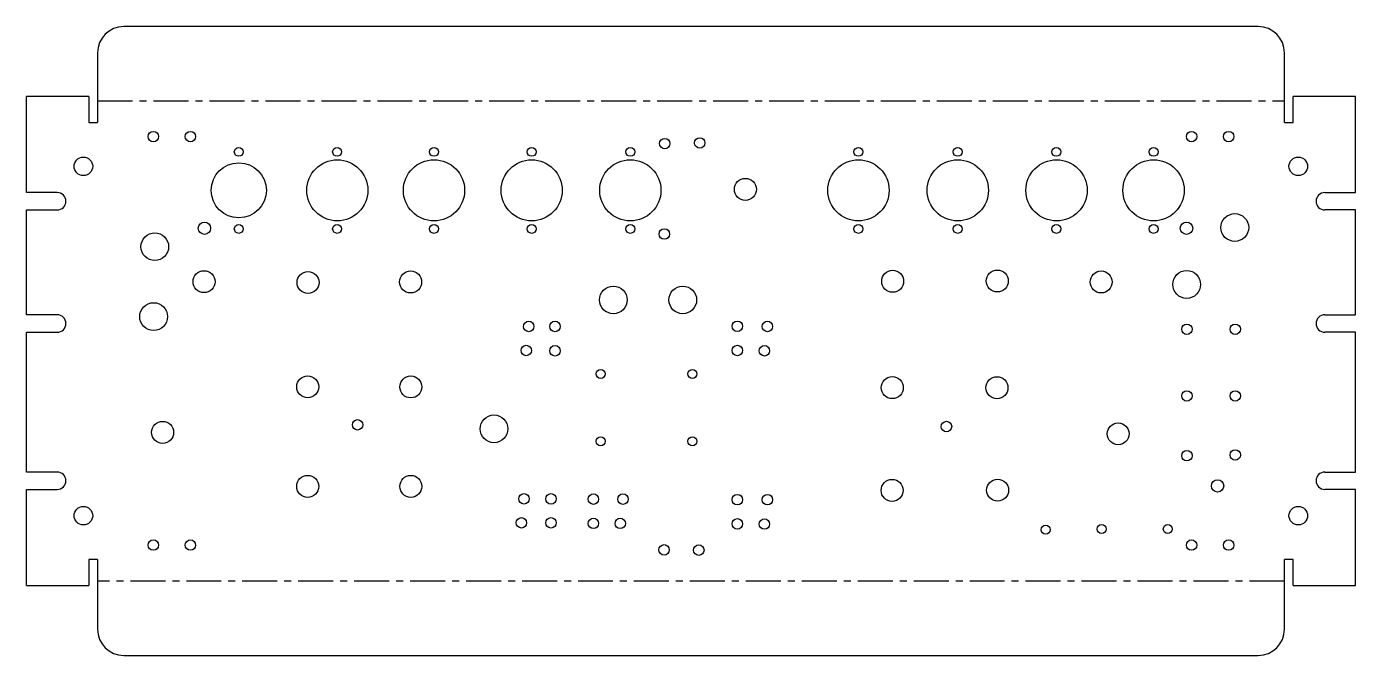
# Model space of a CAD drawing. Header units: inches. Extents: x -0.2 to 18.8, y -1 to 8.
import ezdxf

# ---------------------------------------------------------------- set-up
doc = ezdxf.new("R2010")
doc.units = ezdxf.units.IN
doc.header["$MEASUREMENT"] = 0
doc.linetypes.add('CENTERX2', pattern=[0.8, 0.5, -0.1, 0.1, -0.1])

msp = doc.modelspace()

# ---------------------------------------------------------------- linework, layer by layer
at = {"color": 7, "linetype": 'Continuous', "lineweight": 25}
for p, q in [((17.422, 8), (1.203, 8)), ((0.828, 7.625), (0.828, 6.625)), ((17.797, 6.625), (17.797, 7.625)), ((-0.188, 5.625), (-0.188, 7)), ((0.703, 7), (-0.188, 7)), ((0.703, 7), (0.703, 6.625)), ((17.922, 6.625), (17.922, 7)), ((18.812, 7), (17.922, 7)), ((18.812, 5.625), (18.812, 7)), ((0.703, 6.625), (0.828, 6.625)), ((17.797, 6.625), (17.922, 6.625)), ((0.25, 5.625), (-0.188, 5.625)), ((18.375, 5.625), (18.812, 5.625)), ((-0.188, 3.875), (-0.188, 5.375)), ((-0.188, 5.375), (0.25, 5.375)), ((18.812, 5.375), (18.375, 5.375)), ((18.812, 3.875), (18.812, 5.375)), ((0.25, 3.875), (-0.188, 3.875)), ((18.375, 3.875), (18.812, 3.875)), ((-0.188, 1.625), (-0.188, 3.625)), ((-0.188, 3.625), (0.25, 3.625)), ((18.812, 3.625), (18.375, 3.625)), ((18.812, 1.625), (18.812, 3.625)), ((0.25, 1.625), (-0.188, 1.625)), ((18.375, 1.625), (18.812, 1.625)), ((-0.188, 0), (-0.188, 1.375)), ((-0.188, 1.375), (0.25, 1.375)), ((18.812, 1.375), (18.375, 1.375)), ((18.812, 0), (18.812, 1.375)), ((0.828, 0.375), (0.703, 0.375)), ((0.703, 0.375), (0.703, 0)), ((0.828, 0.375), (0.828, -0.625)), ((17.922, 0.375), (17.797, 0.375)), ((17.797, -0.625), (17.797, 0.375)), ((17.922, 0), (17.922, 0.375)), ((-0.188, 0), (0.703, 0)), ((17.922, 0), (18.812, 0)), ((1.203, -1), (17.422, -1))]:
    msp.add_line(p, q, dxfattribs=at)
at = {"color": 7, "linetype": 'CENTERX2'}
for p, q in [((0.828, 6.935), (17.797, 6.935)), ((17.797, 0.065), (0.828, 0.065))]:
    msp.add_line(p, q, dxfattribs=at)
at = {"color": 7, "linetype": 'Continuous', "lineweight": 25}
for centre, radius in [((1.625, 6.425), 0.0747), ((2.155, 6.425), 0.0747), ((16.47, 6.425), 0.0748), ((17, 6.425), 0.0748), ((2.847, 6.207), 0.0642), ((4.253, 6.207), 0.0642), ((5.638, 6.207), 0.0642), ((7.035, 6.207), 0.0642), ((8.445, 6.207), 0.0642), ((8.937, 6.325), 0.0747), ((9.437, 6.334), 0.0747), ((11.707, 6.207), 0.0642), ((13.127, 6.207), 0.0642), ((14.537, 6.207), 0.0642), ((15.926, 6.207), 0.0642), ((0.625, 6), 0.133), ((4.255, 5.656), 0.437), ((5.638, 5.656), 0.438), ((7.035, 5.656), 0.437), ((8.445, 5.656), 0.438), ((11.707, 5.656), 0.438), ((13.127, 5.656), 0.438), ((14.539, 5.656), 0.438), ((15.926, 5.656), 0.438), ((17.995, 6), 0.133), ((2.847, 5.656), 0.394), ((10.09, 5.67), 0.157), ((17.088, 5.124), 0.199), ((2.356, 5.113), 0.0885), ((2.847, 5.105), 0.0642), ((4.253, 5.105), 0.0642), ((5.638, 5.105), 0.0642), ((7.035, 5.105), 0.0642), ((8.445, 5.105), 0.0642), ((11.707, 5.105), 0.0642), ((13.127, 5.105), 0.0642), ((14.537, 5.105), 0.0642), ((15.926, 5.105), 0.0642), ((16.397, 5.113), 0.0885), ((1.646, 4.849), 0.198), ((8.931, 5.031), 0.0748), ((2.35, 4.349), 0.157), ((3.837, 4.337), 0.157), ((5.303, 4.345), 0.157), ((12.196, 4.355), 0.157), ((13.692, 4.359), 0.157), ((15.177, 4.345), 0.157), ((16.4, 4.309), 0.199), ((8.203, 4.088), 0.198), ((9.195, 4.088), 0.198), ((1.629, 3.849), 0.199), ((6.992, 3.708), 0.0747), ((7.368, 3.708), 0.0747), ((9.975, 3.711), 0.0748), ((10.405, 3.708), 0.0747), ((16.403, 3.668), 0.0748), ((17.094, 3.668), 0.0748), ((6.957, 3.364), 0.0748), ((7.368, 3.36), 0.0747), ((9.975, 3.364), 0.0747), ((10.362, 3.36), 0.0747), ((8.02, 3.029), 0.0642), ((9.333, 3.029), 0.0642), ((3.832, 2.844), 0.157), ((5.306, 2.843), 0.157), ((12.19, 2.833), 0.157), ((13.687, 2.831), 0.157), ((16.403, 2.714), 0.0748), ((17.094, 2.714), 0.0748), ((1.758, 2.192), 0.157), ((4.545, 2.3), 0.0747), ((6.495, 2.243), 0.198), ((12.965, 2.276), 0.0748), ((15.42, 2.171), 0.157), ((8.02, 2.065), 0.0642), ((9.333, 2.065), 0.0642), ((16.403, 1.859), 0.0748), ((17.094, 1.869), 0.0748), ((3.832, 1.419), 0.157), ((5.306, 1.419), 0.157), ((13.696, 1.365), 0.157), ((12.188, 1.362), 0.157), ((16.842, 1.426), 0.0885), ((6.925, 1.241), 0.0747), ((7.311, 1.241), 0.0748), ((7.917, 1.237), 0.0747), ((8.34, 1.237), 0.0747), ((9.975, 1.229), 0.0747), ((10.405, 1.229), 0.0748), ((0.625, 1), 0.133), ((6.888, 0.898), 0.0747), ((7.311, 0.898), 0.0748), ((7.917, 0.89), 0.0747), ((8.301, 0.89), 0.0748), ((9.975, 0.883), 0.0747), ((10.362, 0.88), 0.0747), ((17.995, 1), 0.133), ((14.384, 0.8), 0.0642), ((15.185, 0.809), 0.0642), ((16.13, 0.809), 0.0643), ((1.625, 0.58), 0.0747), ((2.155, 0.58), 0.0747), ((8.927, 0.511), 0.0747), ((9.424, 0.507), 0.0747), ((16.47, 0.58), 0.0748), ((17, 0.58), 0.0748)]:
    msp.add_circle(centre, radius, dxfattribs=at)
for centre, radius, start, end in [((1.203, 7.625), 0.375, 90, 180), ((17.422, 7.625), 0.375, 0, 90), ((0.25, 5.5), 0.125, 270, 90), ((18.375, 5.5), 0.125, 90, 270), ((0.25, 3.75), 0.125, 270, 90), ((18.375, 3.75), 0.125, 90, 270), ((0.25, 1.5), 0.125, 270, 90), ((18.375, 1.5), 0.125, 90, 270), ((1.203, -0.625), 0.375, 180, 270), ((17.422, -0.625), 0.375, 270, 0)]:
    msp.add_arc(centre, radius, start, end, dxfattribs=at)

doc.saveas('drawing.dxf')
